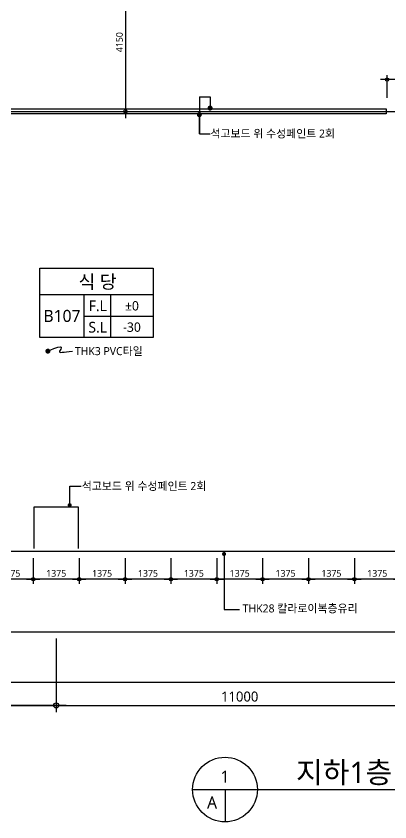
# Model space of a CAD drawing. Header units: millimetres. Extents: x 3775 to 244986, y 1861 to 55808.
# Drawn here: x 192805 to 204011, y 2691 to 26839 of the extents above; entities that cross this region are included whole.
import ezdxf
from ezdxf.enums import TextEntityAlignment as Align

# ---------------------------------------------------------------- set-up
doc = ezdxf.new("R2010")
doc.units = ezdxf.units.MM
doc.header["$LTSCALE"] = 100
doc.header["$MEASUREMENT"] = 0
doc.header["$PDSIZE"] = -10
doc.linetypes.add('CEN', pattern=[62, 60, -1, 0, -1])
doc.layers.get('0').update_dxf_attribs({"linetype": 'CONTINUOUS'})
doc.layers.get('Defpoints').update_dxf_attribs({"color": 171, "linetype": 'CONTINUOUS'})
for name, color, linetype in [('CEN(ST)', 1, 'CEN'), ('LED', 7, 'CONTINUOUS'), ('NDIM', 7, 'CONTINUOUS'), ('SYM', 7, 'CONTINUOUS'), ('TEXT', 3, 'CONTINUOUS'), ('TEXT(MIN)', 7, 'CONTINUOUS'), ('TEXT(실명)', 3, 'CONTINUOUS'), ('TEXT-기입', 6, 'CONTINUOUS'), ('TITLE', 7, 'CONTINUOUS'), ('WALL-석고보드', 7, 'CONTINUOUS')]:
    doc.layers.add(name, color=color, linetype=linetype)
doc.styles.add('CGS', font='cgse', dxfattribs={"bigfont": 'cgs'})
doc.styles.add('나눔바른고딕', font='NanumBarunGothic.ttf')
doc.dimstyles.new('NDIM 1200', dxfattribs={"dimscale": 75, "dimtxt": 3, "dimasz": 1, "dimexe": 2, "dimexo": 2, "dimgap": 1, "dimtad": 1, "dimdec": 0, "dimdsep": 46, "dimtxsty": 'CGS', "dimblk": 'DOT0', "dimcen": 1, "dimdle": 8, "dimclrd": 256, "dimclre": 256, "dimclrt": 256, "dimadec": 0, "dimazin": 0, "dimtfac": 1, "dimtdec": 0, "dimtix": 1, "dimtmove": 2, "dimatfit": 3, "dimldrblk": 'DOT0', "dimfxl": 1, "dimtolj": 1, "dimtzin": 0, "dimlwd": -1, "dimlwe": -1, "dimarcsym": 0})

# ---------------------------------------------------------------- blocks, each defined once
blk = doc.blocks.new('DOT0')
blk.add_line((-3, 0), (3, 0))
at = {"color": 6}
blk.add_circle((0, 0), 0.75, dxfattribs=at)
blk = doc.blocks.new('*D348')
at = {"layer": 'Defpoints', "color": 0, "ltscale": 0.4, "transparency": 16777216}
for p in [(194008, 8382), (205008, 8382), (205008, 6182)]:
    blk.add_point(p, dxfattribs=at)
at = {"layer": 'NDIM', "ltscale": 0.4, "transparency": 16777216}
for p, q in [((194008, 8182), (194008, 5982)), ((205008, 8182), (205008, 5982)), ((194108, 6182), (204908, 6182))]:
    blk.add_line(p, q, dxfattribs=at)
at = {"layer": 'NDIM', "ltscale": 0.4, "transparency": 16777216, "xscale": 100, "yscale": 100, "zscale": 100, "rotation": 180}
blk.add_blockref('DOT0', (194008, 6182), dxfattribs=at)
at = {"layer": 'NDIM', "ltscale": 0.4, "transparency": 16777216, "xscale": 100, "yscale": 100, "zscale": 100}
blk.add_blockref('DOT0', (205008, 6182), dxfattribs=at)
at = {"layer": 'NDIM', "ltscale": 0.4, "transparency": 16777216, "insert": (199508, 6445), "char_height": 300, "attachment_point": 5, "style": '나눔바른고딕'}
blk.add_mtext('\\A1;11000', dxfattribs=at)
blk = doc.blocks.new('*D349')
at = {"layer": 'Defpoints', "color": 0, "ltscale": 0.4, "transparency": 16777216}
for p in [(183008, 8382), (194008, 8382), (183008, 6182)]:
    blk.add_point(p, dxfattribs=at)
at = {"layer": 'NDIM', "ltscale": 0.4, "transparency": 16777216}
for p, q in [((183008, 8182), (183008, 5982)), ((194008, 8182), (194008, 5982)), ((193908, 6182), (183108, 6182))]:
    blk.add_line(p, q, dxfattribs=at)
at = {"layer": 'NDIM', "ltscale": 0.4, "transparency": 16777216, "xscale": 100, "yscale": 100, "zscale": 100, "rotation": 180}
blk.add_blockref('DOT0', (183008, 6182), dxfattribs=at)
at = {"layer": 'NDIM', "ltscale": 0.4, "transparency": 16777216, "xscale": 100, "yscale": 100, "zscale": 100}
blk.add_blockref('DOT0', (194008, 6182), dxfattribs=at)
at = {"layer": 'NDIM', "ltscale": 0.4, "transparency": 16777216, "insert": (188508, 6445), "char_height": 300, "attachment_point": 5, "style": '나눔바른고딕'}
blk.add_mtext('\\A1;11000', dxfattribs=at)
blk = doc.blocks.new('*D368')
at = {"layer": 'Defpoints', "color": 0, "ltscale": 0.4, "transparency": 16777216}
for p in [(191945, 10733), (193320, 10733), (191945, 9963)]:
    blk.add_point(p, dxfattribs=at)
at = {"layer": 'NDIM', "ltscale": 0.4, "transparency": 16777216}
for p, q in [((191945, 10599), (191945, 9829)), ((193320, 10599), (193320, 9829)), ((193253, 9963), (192012, 9963))]:
    blk.add_line(p, q, dxfattribs=at)
at = {"layer": 'NDIM', "ltscale": 0.4, "transparency": 16777216, "xscale": 67, "yscale": 67, "zscale": 67, "rotation": 180}
blk.add_blockref('DOT0', (191945, 9963), dxfattribs=at)
at = {"layer": 'NDIM', "ltscale": 0.4, "transparency": 16777216, "xscale": 67, "yscale": 67, "zscale": 67}
blk.add_blockref('DOT0', (193320, 9963), dxfattribs=at)
at = {"layer": 'NDIM', "ltscale": 0.4, "transparency": 16777216, "insert": (192633, 10138), "char_height": 201, "attachment_point": 5, "style": '나눔바른고딕'}
blk.add_mtext('\\A1;1375', dxfattribs=at)
blk = doc.blocks.new('*D369')
at = {"layer": 'Defpoints', "color": 0, "ltscale": 0.4, "transparency": 16777216}
for p in [(193320, 10733), (194695, 10733), (193320, 9963)]:
    blk.add_point(p, dxfattribs=at)
at = {"layer": 'NDIM', "ltscale": 0.4, "transparency": 16777216}
for p, q in [((193320, 10599), (193320, 9829)), ((194695, 10599), (194695, 9829)), ((194628, 9963), (193387, 9963))]:
    blk.add_line(p, q, dxfattribs=at)
at = {"layer": 'NDIM', "ltscale": 0.4, "transparency": 16777216, "xscale": 67, "yscale": 67, "zscale": 67, "rotation": 180}
blk.add_blockref('DOT0', (193320, 9963), dxfattribs=at)
at = {"layer": 'NDIM', "ltscale": 0.4, "transparency": 16777216, "xscale": 67, "yscale": 67, "zscale": 67}
blk.add_blockref('DOT0', (194695, 9963), dxfattribs=at)
at = {"layer": 'NDIM', "ltscale": 0.4, "transparency": 16777216, "insert": (194008, 10138), "char_height": 201, "attachment_point": 5, "style": '나눔바른고딕'}
blk.add_mtext('\\A1;1375', dxfattribs=at)
blk = doc.blocks.new('*D370')
at = {"layer": 'Defpoints', "color": 0, "ltscale": 0.4, "transparency": 16777216}
for p in [(194695, 10733), (196070, 10733), (194695, 9963)]:
    blk.add_point(p, dxfattribs=at)
at = {"layer": 'NDIM', "ltscale": 0.4, "transparency": 16777216}
for p, q in [((194695, 10599), (194695, 9829)), ((196070, 10599), (196070, 9829)), ((196003, 9963), (194762, 9963))]:
    blk.add_line(p, q, dxfattribs=at)
at = {"layer": 'NDIM', "ltscale": 0.4, "transparency": 16777216, "xscale": 67, "yscale": 67, "zscale": 67, "rotation": 180}
blk.add_blockref('DOT0', (194695, 9963), dxfattribs=at)
at = {"layer": 'NDIM', "ltscale": 0.4, "transparency": 16777216, "xscale": 67, "yscale": 67, "zscale": 67}
blk.add_blockref('DOT0', (196070, 9963), dxfattribs=at)
at = {"layer": 'NDIM', "ltscale": 0.4, "transparency": 16777216, "insert": (195383, 10138), "char_height": 201, "attachment_point": 5, "style": '나눔바른고딕'}
blk.add_mtext('\\A1;1375', dxfattribs=at)
blk = doc.blocks.new('*D371')
at = {"layer": 'Defpoints', "color": 0, "ltscale": 0.4, "transparency": 16777216}
for p in [(196070, 10733), (197445, 10733), (196070, 9963)]:
    blk.add_point(p, dxfattribs=at)
at = {"layer": 'NDIM', "ltscale": 0.4, "transparency": 16777216}
for p, q in [((196070, 10599), (196070, 9829)), ((197445, 10599), (197445, 9829)), ((197378, 9963), (196137, 9963))]:
    blk.add_line(p, q, dxfattribs=at)
at = {"layer": 'NDIM', "ltscale": 0.4, "transparency": 16777216, "xscale": 67, "yscale": 67, "zscale": 67, "rotation": 180}
blk.add_blockref('DOT0', (196070, 9963), dxfattribs=at)
at = {"layer": 'NDIM', "ltscale": 0.4, "transparency": 16777216, "xscale": 67, "yscale": 67, "zscale": 67}
blk.add_blockref('DOT0', (197445, 9963), dxfattribs=at)
at = {"layer": 'NDIM', "ltscale": 0.4, "transparency": 16777216, "insert": (196758, 10138), "char_height": 201, "attachment_point": 5, "style": '나눔바른고딕'}
blk.add_mtext('\\A1;1375', dxfattribs=at)
blk = doc.blocks.new('*D372')
at = {"layer": 'Defpoints', "color": 0, "ltscale": 0.4, "transparency": 16777216}
for p in [(197445, 10733), (198820, 10733), (197445, 9963)]:
    blk.add_point(p, dxfattribs=at)
at = {"layer": 'NDIM', "ltscale": 0.4, "transparency": 16777216}
for p, q in [((197445, 10599), (197445, 9829)), ((198820, 10599), (198820, 9829)), ((198753, 9963), (197512, 9963))]:
    blk.add_line(p, q, dxfattribs=at)
at = {"layer": 'NDIM', "ltscale": 0.4, "transparency": 16777216, "xscale": 67, "yscale": 67, "zscale": 67, "rotation": 180}
blk.add_blockref('DOT0', (197445, 9963), dxfattribs=at)
at = {"layer": 'NDIM', "ltscale": 0.4, "transparency": 16777216, "xscale": 67, "yscale": 67, "zscale": 67}
blk.add_blockref('DOT0', (198820, 9963), dxfattribs=at)
at = {"layer": 'NDIM', "ltscale": 0.4, "transparency": 16777216, "insert": (198133, 10138), "char_height": 201, "attachment_point": 5, "style": '나눔바른고딕'}
blk.add_mtext('\\A1;1375', dxfattribs=at)
blk = doc.blocks.new('*D373')
at = {"layer": 'Defpoints', "color": 0, "ltscale": 0.4, "transparency": 16777216}
for p in [(198820, 10733), (200195, 10733), (198820, 9963)]:
    blk.add_point(p, dxfattribs=at)
at = {"layer": 'NDIM', "ltscale": 0.4, "transparency": 16777216}
for p, q in [((198820, 10599), (198820, 9829)), ((200195, 10599), (200195, 9829)), ((200128, 9963), (198887, 9963))]:
    blk.add_line(p, q, dxfattribs=at)
at = {"layer": 'NDIM', "ltscale": 0.4, "transparency": 16777216, "xscale": 67, "yscale": 67, "zscale": 67, "rotation": 180}
blk.add_blockref('DOT0', (198820, 9963), dxfattribs=at)
at = {"layer": 'NDIM', "ltscale": 0.4, "transparency": 16777216, "xscale": 67, "yscale": 67, "zscale": 67}
blk.add_blockref('DOT0', (200195, 9963), dxfattribs=at)
at = {"layer": 'NDIM', "ltscale": 0.4, "transparency": 16777216, "insert": (199508, 10138), "char_height": 201, "attachment_point": 5, "style": '나눔바른고딕'}
blk.add_mtext('\\A1;1375', dxfattribs=at)
blk = doc.blocks.new('*D374')
at = {"layer": 'Defpoints', "color": 0, "ltscale": 0.4, "transparency": 16777216}
for p in [(200195, 10733), (201570, 10733), (200195, 9963)]:
    blk.add_point(p, dxfattribs=at)
at = {"layer": 'NDIM', "ltscale": 0.4, "transparency": 16777216}
for p, q in [((200195, 10599), (200195, 9829)), ((201570, 10599), (201570, 9829)), ((201503, 9963), (200262, 9963))]:
    blk.add_line(p, q, dxfattribs=at)
at = {"layer": 'NDIM', "ltscale": 0.4, "transparency": 16777216, "xscale": 67, "yscale": 67, "zscale": 67, "rotation": 180}
blk.add_blockref('DOT0', (200195, 9963), dxfattribs=at)
at = {"layer": 'NDIM', "ltscale": 0.4, "transparency": 16777216, "xscale": 67, "yscale": 67, "zscale": 67}
blk.add_blockref('DOT0', (201570, 9963), dxfattribs=at)
at = {"layer": 'NDIM', "ltscale": 0.4, "transparency": 16777216, "insert": (200883, 10138), "char_height": 201, "attachment_point": 5, "style": '나눔바른고딕'}
blk.add_mtext('\\A1;1375', dxfattribs=at)
blk = doc.blocks.new('*D375')
at = {"layer": 'Defpoints', "color": 0, "ltscale": 0.4, "transparency": 16777216}
for p in [(201570, 10733), (202945, 10733), (201570, 9963)]:
    blk.add_point(p, dxfattribs=at)
at = {"layer": 'NDIM', "ltscale": 0.4, "transparency": 16777216}
for p, q in [((201570, 10599), (201570, 9829)), ((202945, 10599), (202945, 9829)), ((202878, 9963), (201637, 9963))]:
    blk.add_line(p, q, dxfattribs=at)
at = {"layer": 'NDIM', "ltscale": 0.4, "transparency": 16777216, "xscale": 67, "yscale": 67, "zscale": 67, "rotation": 180}
blk.add_blockref('DOT0', (201570, 9963), dxfattribs=at)
at = {"layer": 'NDIM', "ltscale": 0.4, "transparency": 16777216, "xscale": 67, "yscale": 67, "zscale": 67}
blk.add_blockref('DOT0', (202945, 9963), dxfattribs=at)
at = {"layer": 'NDIM', "ltscale": 0.4, "transparency": 16777216, "insert": (202258, 10138), "char_height": 201, "attachment_point": 5, "style": '나눔바른고딕'}
blk.add_mtext('\\A1;1375', dxfattribs=at)
blk = doc.blocks.new('*D376')
at = {"layer": 'Defpoints', "color": 0, "ltscale": 0.4, "transparency": 16777216}
for p in [(202945, 10733), (204320, 10733), (202945, 9963)]:
    blk.add_point(p, dxfattribs=at)
at = {"layer": 'NDIM', "ltscale": 0.4, "transparency": 16777216}
for p, q in [((202945, 10599), (202945, 9829)), ((204320, 10599), (204320, 9829)), ((204253, 9963), (203012, 9963))]:
    blk.add_line(p, q, dxfattribs=at)
at = {"layer": 'NDIM', "ltscale": 0.4, "transparency": 16777216, "xscale": 67, "yscale": 67, "zscale": 67, "rotation": 180}
blk.add_blockref('DOT0', (202945, 9963), dxfattribs=at)
at = {"layer": 'NDIM', "ltscale": 0.4, "transparency": 16777216, "xscale": 67, "yscale": 67, "zscale": 67}
blk.add_blockref('DOT0', (204320, 9963), dxfattribs=at)
at = {"layer": 'NDIM', "ltscale": 0.4, "transparency": 16777216, "insert": (203633, 10138), "char_height": 201, "attachment_point": 5, "style": '나눔바른고딕'}
blk.add_mtext('\\A1;1375', dxfattribs=at)
blk = doc.blocks.new('*D435')
at = {"layer": 'Defpoints', "color": 0, "ltscale": 0.4, "transparency": 16777216}
for p in [(195453, 28133), (195453, 23983), (196080, 23983)]:
    blk.add_point(p, dxfattribs=at)
at = {"layer": 'NDIM', "ltscale": 0.4, "transparency": 16777216}
for p, q in [((195587, 28133), (196214, 28133)), ((196080, 28066), (196080, 24050)), ((195587, 23983), (196214, 23983))]:
    blk.add_line(p, q, dxfattribs=at)
at = {"layer": 'NDIM', "ltscale": 0.4, "transparency": 16777216, "xscale": 67, "yscale": 67, "zscale": 67}
for p, rotation in [((196080, 28133), 90), ((196080, 23983), 270)]:
    blk.add_blockref('DOT0', p, dxfattribs=dict(at, rotation=rotation))
at = {"layer": 'NDIM', "ltscale": 0.4, "transparency": 16777216, "insert": (195904, 26058), "char_height": 201, "attachment_point": 5, "rotation": 90, "style": '나눔바른고딕'}
blk.add_mtext('\\A1;4150', dxfattribs=at)
blk = doc.blocks.new('*D454')
at = {"layer": 'Defpoints', "color": 0, "ltscale": 0.4, "transparency": 16777216}
for p in [(203928, 24937), (203928, 24256), (205728, 24256)]:
    blk.add_point(p, dxfattribs=at)
at = {"layer": 'NDIM', "ltscale": 0.4, "transparency": 16777216}
for p, q in [((203928, 24390), (203928, 25071)), ((205661, 24937), (203995, 24937)), ((205728, 24390), (205728, 25071))]:
    blk.add_line(p, q, dxfattribs=at)
at = {"layer": 'NDIM', "ltscale": 0.4, "transparency": 16777216, "xscale": 67, "yscale": 67, "zscale": 67, "rotation": 180}
blk.add_blockref('DOT0', (203928, 24937), dxfattribs=at)
at = {"layer": 'NDIM', "ltscale": 0.4, "transparency": 16777216, "xscale": 67, "yscale": 67, "zscale": 67}
blk.add_blockref('DOT0', (205728, 24937), dxfattribs=at)
at = {"layer": 'NDIM', "ltscale": 0.4, "transparency": 16777216, "insert": (204828, 25113), "char_height": 201, "attachment_point": 5, "style": '나눔바른고딕'}
blk.add_mtext('\\A1;1800', dxfattribs=at)
blk = doc.blocks.new('A$C51E23882')
at = {"layer": 'TITLE'}
blk.add_lwpolyline([(8500, 0), (0, 0), (0, 5200), (8500, 5200)], close=True, dxfattribs=at)
for points in [[(8500, 3200), (0, 3200)], [(3300, 3200), (3300, 0)], [(5300, 3200), (5300, 0)], [(3300, 1600), (8500, 1600)]]:
    blk.add_lwpolyline(points, dxfattribs=at)
at = {"layer": 'TITLE', "style": '나눔바른고딕'}
for s, p in [('F.L', (4352, 2378)), ('S.L', (4352, 778))]:
    blk.add_text(s, height=800, dxfattribs=at).set_placement(p, align=Align.MIDDLE)
blk = doc.blocks.new('_Dot')
at = {"color": 0, "linetype": 'ByBlock', "lineweight": -2}
blk.add_line((-0.5, 0), (-1, 0), dxfattribs=at)
at = {"color": 0, "linetype": 'ByBlock', "const_width": 0.5}
blk.add_lwpolyline([(-0.25, 0, 1), (0.25, 0, 1)], format="xyb", close=True, dxfattribs=at)

msp = doc.modelspace()

# ---------------------------------------------------------------- linework, layer by layer
at = {"ltscale": 10000}
msp.add_line((198620.3, 24423.9), (198620.3, 24082.8), dxfattribs=at)
at = {"layer": 'CEN(ST)', "ltscale": 10000}
for p, q in [((170790, 23982.8), (234682.7, 23982.8)), ((170790, 10807.8), (234682.7, 10807.8))]:
    msp.add_line(p, q, dxfattribs=at)
at = {"layer": 'Defpoints', "ltscale": 10000}
for points in [[(168590, 6181.8), (236882.7, 6181.8), (236882.7, 53932.8), (168590, 53932.8)], [(169290, 6881.8), (236182.7, 6881.8), (236182.7, 53232.8), (169290, 53232.8)], [(170790, 8381.8), (234682.7, 8381.8), (234682.7, 51732.8), (170790, 51732.8)]]:
    msp.add_lwpolyline(points, close=True, dxfattribs=at)
at = {"layer": 'LED'}
for p, q in [((198298.1, 24423.9), (198298.1, 23312.8)), ((198298.1, 23312.8), (198298.1, 23882.8))]:
    msp.add_line(p, q, dxfattribs=at)
at = {"layer": 'LED', "elevation": 0}
for points in [[(198298.1, 24423.9), (198620.3, 24423.9)], [(198298.1, 23312.8), (198620.3, 23312.8)]]:
    msp.add_lwpolyline(points, dxfattribs=at)
at = {"layer": 'LED', "const_width": 75}
for points in [[(198620.3, 24120.3, 1), (198620.3, 24045.3, 1)], [(198298.1, 23920.3, 1), (198298.1, 23845.3, 1)], [(193758.2, 16836.6, -1), (193758.2, 16761.6, -1)]]:
    msp.add_lwpolyline(points, format="xyb", close=True, dxfattribs=at)
at = {"layer": 'LED'}
msp.add_lwpolyline([(193758.2, 16799.1), (193936.8, 16873.6), (194055.1, 16913.7), (194124, 16926.1), (194154.4, 16917), (194157, 16893.1), (194142.6, 16860.8), (194122.1, 16826.5), (194106.3, 16796.7), (194104.1, 16776.5), (194117.1, 16765.6), (194144.8, 16762.2), (194187, 16764.7), (194243.3, 16771.3), (194313.3, 16780.4), (194396.7, 16790.3), (194493.2, 16799.1)], dxfattribs=at)
at = {"layer": 'NDIM', "ltscale": 10000}
msp.add_line((194410.6, 12182.8), (194410.6, 12749.1), dxfattribs=at)
msp.add_lwpolyline([(194410.6, 12749.1), (194754.4, 12749.1)], dxfattribs=at)
at = {"layer": 'SYM'}
for p, q in [((198097.9, 3660.4), (212831.8, 3660.4)), ((199067.6, 3660.4), (199067.6, 2690.7))]:
    msp.add_line(p, q, dxfattribs=at)
msp.add_circle((199067.6, 3660.4), 969.7, dxfattribs=at)
at = {"layer": 'WALL-석고보드', "color": 8, "ltscale": 10000}
msp.add_lwpolyline([(203902.8, 23907.8), (187432.8, 23907.8), (187432.8, 24057.8), (203902.8, 24057.8)], close=True, dxfattribs=at)
msp.add_lwpolyline([(193345.3, 10882.8), (193345.3, 12132.8), (194670.3, 12132.8), (194670.3, 10882.8)], dxfattribs=at)

# ---------------------------------------------------------------- block references
at = {"xscale": 0.4, "yscale": 0.4, "zscale": 0.4}
msp.add_blockref('A$C51E23882', (193511.3, 17203.1), dxfattribs=at)
at = {"layer": 'NDIM', "ltscale": 10000, "xscale": 120, "yscale": 120, "zscale": 120, "rotation": 270}
msp.add_blockref('_Dot', (194410.6, 12182.8), dxfattribs=at)

# ---------------------------------------------------------------- texts
at = {"layer": 'TEXT', "style": '나눔바른고딕'}
msp.add_text('지하1층 사무실 확대 평면도 - 3', height=640, dxfattribs=at).set_placement((212336.7, 4174.4), align=Align.MIDDLE_RIGHT)
for s, p in [('1', (199067.6, 4048.3)), ('A', (198679.8, 3272.5))]:
    msp.add_text(s, height=360, dxfattribs=at).set_placement(p, align=Align.MIDDLE)
at = {"layer": 'TEXT(MIN)', "style": '나눔바른고딕'}
for p in [(202366.8, 23318.4), (198509, 12754.7)]:
    msp.add_text('석고보드 위 수성페인트 2회', height=240, dxfattribs=at).set_placement(p, align=Align.MIDDLE_RIGHT)
for s, p in [('THK3 PVC타일', (194565.4, 16799.1)), ('THK28 칼라로이복층유리', (199597.5, 9087.6))]:
    msp.add_text(s, height=240, dxfattribs=at).set_placement(p, align=Align.MIDDLE_LEFT)
at = {"layer": 'TEXT(실명)', "style": '나눔바른고딕'}
msp.add_text('식 당', height=400, dxfattribs=at).set_placement((195246.4, 18880.8), align=Align.MIDDLE)
at = {"layer": 'TEXT-기입', "style": '나눔바른고딕'}
for s, p in [('±0', (196277.5, 18157.1)), ('-30', (196277.8, 17518.3))]:
    msp.add_text(s, height=280, dxfattribs=at).set_placement(p, align=Align.MIDDLE)
msp.add_text('B107', height=360, dxfattribs=at).set_placement((194179.8, 17853.8), align=Align.MIDDLE_CENTER)

# ---------------------------------------------------------------- dimensions: what is measured, and where the dimension line sits
at = {"layer": 'NDIM', "ltscale": 0.4}
for base, p1, p2, angle, override, picture, middle in [((196079.7, 23982.8), (195453.1, 28132.8), (195453.1, 23982.8), 270, {"dimscale": 67, "dimtxsty": '나눔바른고딕'}, '*D435', (195903.6, 26057.8)), ((203927.8, 24936.7), (205727.8, 24255.8), (203927.8, 24255.8), 180, {"dimscale": 67, "dimtxsty": '나눔바른고딕'}, '*D454', (204827.8, 25112.8)), ((191945.3, 9962.6), (193320.3, 10732.8), (191945.3, 10732.8), 180, {"dimscale": 67, "dimtxsty": '나눔바른고딕'}, '*D368', (192632.8, 10138.4)), ((193320.3, 9962.6), (194695.3, 10732.8), (193320.3, 10732.8), 180, {"dimscale": 67, "dimtxsty": '나눔바른고딕'}, '*D369', (194007.8, 10138.4)), ((194695.3, 9962.6), (196070.3, 10732.8), (194695.3, 10732.8), 180, {"dimscale": 67, "dimtxsty": '나눔바른고딕'}, '*D370', (195382.8, 10138.4)), ((196070.3, 9962.6), (197445.3, 10732.8), (196070.3, 10732.8), 180, {"dimscale": 67, "dimtxsty": '나눔바른고딕'}, '*D371', (196757.8, 10138.4)), ((197445.3, 9962.6), (198820.3, 10732.8), (197445.3, 10732.8), 180, {"dimscale": 67, "dimtxsty": '나눔바른고딕'}, '*D372', (198132.8, 10138.4)), ((198820.3, 9962.6), (200195.3, 10732.8), (198820.3, 10732.8), 180, {"dimscale": 67, "dimtxsty": '나눔바른고딕'}, '*D373', (199507.8, 10138.4)), ((200195.3, 9962.6), (201570.3, 10732.8), (200195.3, 10732.8), 180, {"dimscale": 67, "dimtxsty": '나눔바른고딕'}, '*D374', (200882.8, 10138.4)), ((201570.3, 9962.6), (202945.3, 10732.8), (201570.3, 10732.8), 180, {"dimscale": 67, "dimtxsty": '나눔바른고딕'}, '*D375', (202257.8, 10138.4)), ((202945.3, 9962.6), (204320.3, 10732.8), (202945.3, 10732.8), 180, {"dimscale": 67, "dimtxsty": '나눔바른고딕'}, '*D376', (203632.8, 10138.4)), ((183007.8, 6181.8), (194007.8, 8381.8), (183007.8, 8381.8), 180, {"dimscale": 100, "dimtxsty": '나눔바른고딕'}, '*D349', (188507.8, 6444.7))]:
    dim = msp.add_linear_dim(base=base, p1=p1, p2=p2, angle=angle, dimstyle='NDIM 1200', override=override, dxfattribs=at)
    dim.commit()
    dim.dimension.update_dxf_attribs({"geometry": picture, "text_midpoint": middle})
dim = msp.add_linear_dim(base=(205007.8, 6181.8), p1=(194007.8, 8381.8), p2=(205007.8, 8381.8), dimstyle='NDIM 1200', override={"dimscale": 100, "dimtxsty": '나눔바른고딕'}, dxfattribs=at)
dim.commit()
dim.dimension.update_dxf_attribs({"geometry": '*D348', "text_midpoint": (199507.8, 6444.7)})

# ---------------------------------------------------------------- leaders
at = {"layer": 'NDIM', "ltscale": 10000}
msp.add_leader([(199039.5, 10720), (199039.5, 9051.3), (199505.7, 9051.3)], dimstyle='NDIM 1200', override={"dimscale": 120, "dimasz": 1, "dimgap": 1, "dimtad": 0, "dimldrblk": 'Dot'}, dxfattribs=at)

doc.saveas('drawing.dxf')
